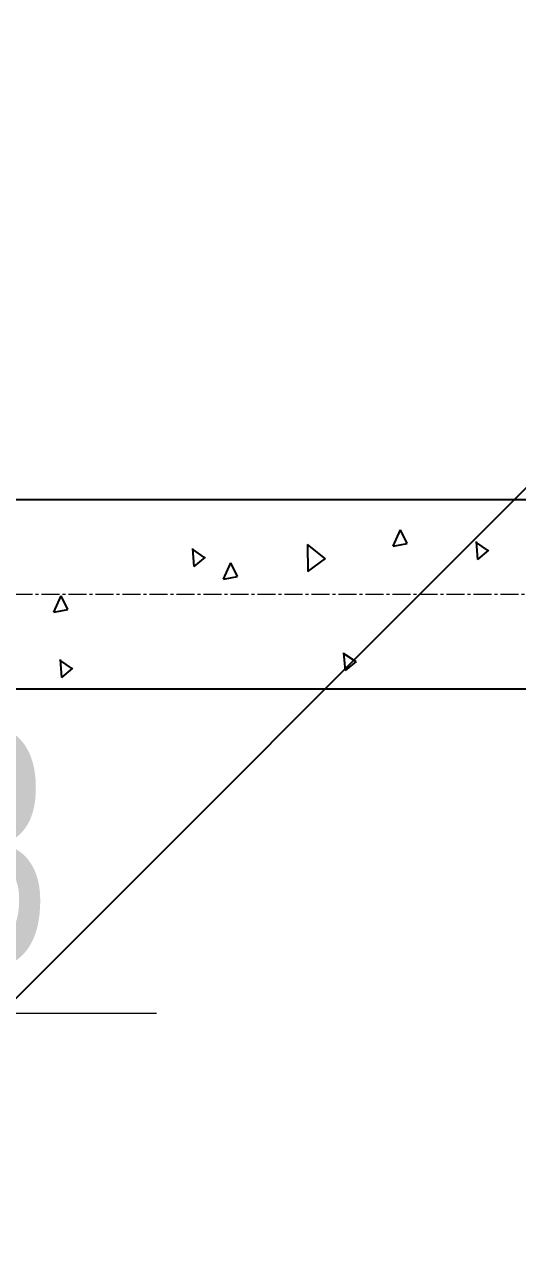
# Model space of a CAD drawing. Header units: millimetres. Extents: x 538266 to 1167394, y 114608 to 637157.
# Drawn here: x 1046920 to 1047441, y 532061 to 533371 of the extents above; entities that cross this region are included whole.
import ezdxf
from ezdxf.enums import TextEntityAlignment as Align

# ---------------------------------------------------------------- set-up
doc = ezdxf.new("R2010")
doc.units = ezdxf.units.MM
doc.linetypes.add('CENTER2', pattern=[28.575, 19.05, -3.175, 3.175, -3.175])
for name, color, linetype, lineweight in [('0) шт стен 3 эт', 150, 'Continuous', 60), ('АР_Отв. марка', 4, 'Continuous', 9), ('АР_Стены ПЕНОблок', 52, 'Continuous', 20), ('АР_Штриховка', 8, 'Continuous', 0)]:
    doc.layers.add(name, color=color, linetype=linetype, lineweight=lineweight)
doc.layers.add('РД_Оси_100', color=7, linetype='Continuous', lineweight=0, true_color=0x525252)
doc.layers.add('ФВ-5', color=7, linetype='Continuous')
doc.styles.add('Arial0', font='arial.ttf')

# ---------------------------------------------------------------- blocks, each defined once
blk = doc.blocks.new('СОШ_2200_АР_ОСИ_М100_28.05.24')
at = {"layer": 'РД_Оси_100', "color": 251, "linetype": 'CENTER2', "true_color": 0x636466}
blk.add_line((29555, 36000), (-5954.958, 36000), dxfattribs=at)
blk = doc.blocks.new('MOK-МаркаПроема инж.')
blk.add_line((-1.328, -1.754), (1.802, -1.754))
at = {"color": 0, "style": 'Arial0', "width": 0.7}
blk.add_attdef('АР-ПРОЕМ:Коробка', text='', height=2.5, dxfattribs=at).set_placement((0, 0), align=Align.MIDDLE)
blk = doc.blocks.new('3_этаж1')
at = {"layer": 'АР_Стены ПЕНОблок', "color": 18, "linetype": 'Continuous', "lineweight": 25, "true_color": 0x000000}
for p, q in [((692073.6, 532868.7), (684503.6, 532868.7)), ((684503.6, 532668.7), (692073.6, 532668.7))]:
    blk.add_line(p, q, dxfattribs=at)
at = {"layer": 'АР_Штриховка', "color": 18, "linetype": 'Continuous', "lineweight": 25, "true_color": 0x000000}
for p, q in [((685259.3, 532819.6), (685267.1, 532837)), ((685274.3, 532822.4), (685267.1, 532836.9)), ((685060.2, 532807.3), (685046.9, 532816.5)), ((685049, 532798.2), (685047.3, 532817.2)), ((685187.9, 532806.2), (685168.9, 532821.3)), ((685169.6, 532792.9), (685169, 532821.5)), ((685259.4, 532819.5), (685274.3, 532822.4)), ((685360.3, 532814.7), (685347, 532823.9)), ((685349.1, 532805.6), (685347.5, 532824.6)), ((685349.1, 532805.6), (685360.8, 532815.4)), ((685049, 532798.2), (685060.7, 532808)), ((685079.8, 532784.7), (685087.6, 532802.1)), ((685094.8, 532787.5), (685087.6, 532802)), ((685169.3, 532793), (685187.8, 532806.5)), ((685079.9, 532784.6), (685094.8, 532787.5)), ((684900.3, 532749.8), (684908, 532767.2)), ((684915.3, 532752.6), (684908.1, 532767.1)), ((684900.3, 532749.7), (684915.3, 532752.6)), ((684920.1, 532689.8), (684906.8, 532699)), ((684908.9, 532680.7), (684907.2, 532699.7)), ((685220.2, 532697.2), (685206.9, 532706.3)), ((685209, 532688.1), (685207.4, 532707)), ((685209, 532688), (685220.7, 532697.8)), ((684908.9, 532680.7), (684920.6, 532690.5))]:
    blk.add_line(p, q, dxfattribs=at)
at = {"layer": 'АР_Отв. марка', "color": 18, "linetype": 'Continuous', "lineweight": 25, "true_color": 0x000000, "xscale": 100, "yscale": 100, "zscale": 100}
blk.add_blockref('MOK-МаркаПроема инж.', (684828.7, 532501.3, 580), dxfattribs=at).add_auto_attribs({'АР-ПРОЕМ:Коробка': '3'})

msp = doc.modelspace()

# ---------------------------------------------------------------- hatches: boundary and pattern name
at = {"layer": 'ФВ-5'}
h = msp.add_hatch(dxfattribs=at)
h.set_pattern_fill('ANSI31', color=3, scale=300, style=0)
h.paths.add_polyline_path([(1054123.6, 541968.7), (1046553.6, 541968.7), (1046553.6, 510388.7), (1054123.6, 510388.7)])

# ---------------------------------------------------------------- block references
at = {"layer": '0) шт стен 3 эт', "color": 5, "lineweight": 25}
msp.add_blockref('3_этаж1', (362050, 0), dxfattribs=at)
at = {"layer": 'РД_Оси_100', "lineweight": 25}
msp.add_blockref('СОШ_2200_АР_ОСИ_М100_28.05.24', (1046433.6, 496768.7), dxfattribs=at)

doc.saveas('drawing.dxf')
